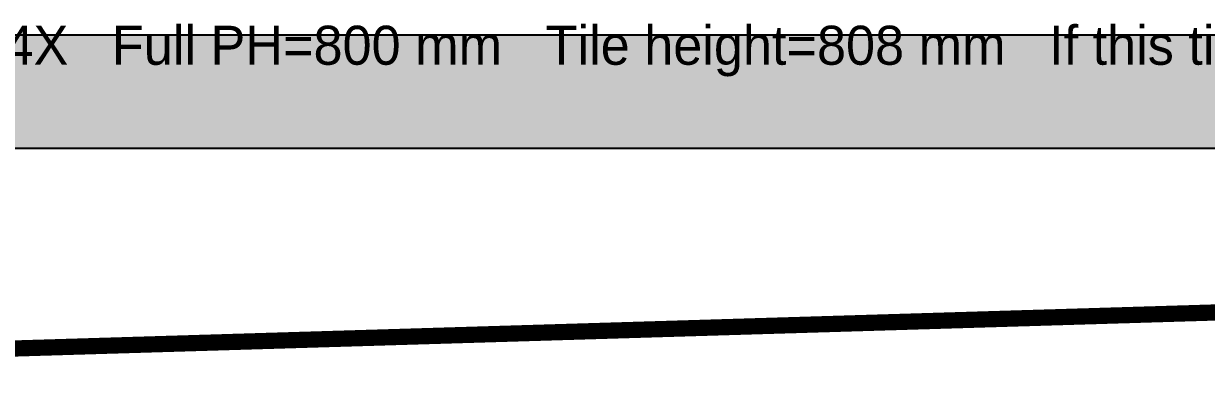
# Model space of a CAD drawing. Header units: millimetres. Extents: x 39 to 1543, y 52 to 919.
# Drawn here: x 616.8 to 907.6, y 830.3 to 919 of the extents above; entities that cross this region are included whole.
import ezdxf
from ezdxf.enums import TextEntityAlignment as Align

# ---------------------------------------------------------------- set-up
doc = ezdxf.new("R2010")
doc.units = ezdxf.units.MM
for name, color, linetype in [('FRAME', 7, 'Continuous'), ('NOTES', 7, 'Continuous'), ('PERIPHERY', 7, 'Continuous')]:
    doc.layers.add(name, color=color, linetype=linetype)

msp = doc.modelspace()

# ---------------------------------------------------------------- hatches: boundary and pattern name
at = {"layer": 'FRAME', "true_color": 0x000000}
h = msp.add_hatch(color=7, dxfattribs=at)
h.dxf.hatch_style = 1
h.paths.add_polyline_path([(39.12, 916.25), (1543.12, 916.25), (1543.12, 888.25), (39.12, 888.25), (39.12, 916.25)])

# ---------------------------------------------------------------- linework, layer by layer
at = {"layer": 'FRAME', "color": 250}
msp.add_lwpolyline([(39.12, 916.25), (1543.12, 916.25), (1543.12, 888.25), (39.12, 888.25), (39.12, 916.25)], close=True, dxfattribs=at)
at = {"layer": 'FRAME', "color": 250, "true_color": 0x000000}
for points in [[(39.12, 916.25), (39.12, 888.25), (1543.12, 888.25)], [(1543.12, 888.25), (1543.12, 916.25), (39.12, 916.25)]]:
    msp.add_solid(points, dxfattribs=at)
at = {"layer": 'PERIPHERY', "color": 250, "lineweight": 35, "const_width": 3.99}
msp.add_lwpolyline([(387.12, 832.25), (1187.12, 856.25)], dxfattribs=at)

# ---------------------------------------------------------------- texts
at = {"layer": 'NOTES', "color": 250}
msp.add_text('Region: PERIPHERY   Aspect: 16:9   4X   Full PH=800 mm   Tile height=808 mm   If this tile fills the frame, multiply labeled LW/PH by 0.99', height=9.6, dxfattribs=at).set_placement((791.12, 913.65), align=Align.MIDDLE_CENTER)

doc.saveas('drawing.dxf')
